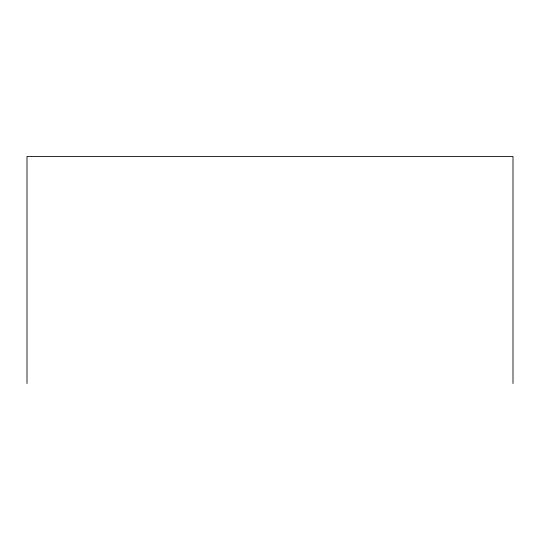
<?xml version="1.0" encoding="UTF-8"?>
<svg xmlns="http://www.w3.org/2000/svg" width="540" height="540" viewBox="0 0 540 540"><rect width="100%" height="100%" fill="white"/><g stroke="black" fill="none" stroke-linecap="round" stroke-linejoin="round"><path stroke-width="0.81" d="M513 383.528L513 156.472L27 156.472L27 383.528"/></g></svg>
